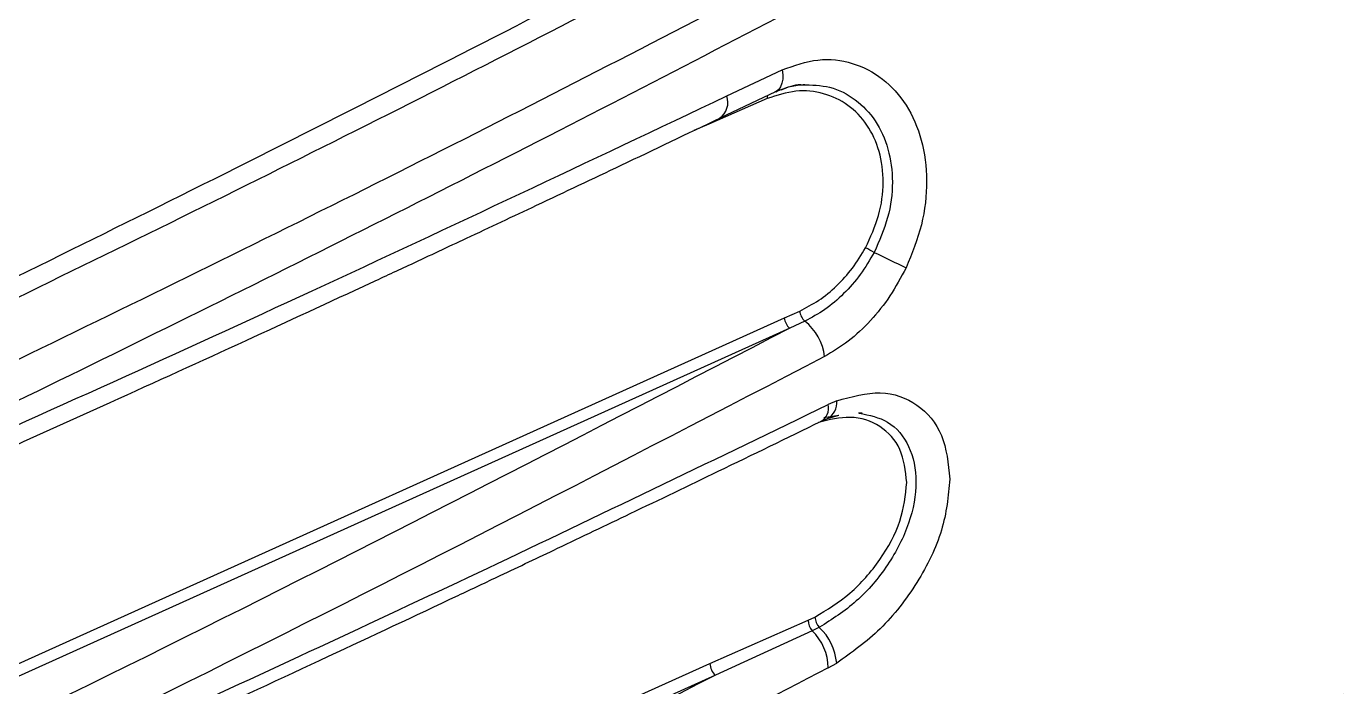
# Model space of a CAD drawing. Extents: x 11 to 120, y 2 to 94.
# Drawn here: x 20.805 to 23.006, y 12.638 to 13.748 of the extents above; entities that cross this region are included whole.
import ezdxf

# ---------------------------------------------------------------- set-up
doc = ezdxf.new("R2010")
doc.units = 0
doc.header["$MEASUREMENT"] = 0
doc.layers.add('OBJECT', color=7, linetype='CONTINUOUS')

msp = doc.modelspace()

# ---------------------------------------------------------------- linework, layer by layer
at = {"layer": 'OBJECT'}
for p, q in [((21.9816, 13.6307), (22.075, 13.6747)), ((21.9706, 13.5938), (22.0641, 13.638)), ((22.0498, 13.6262), (21.9517, 13.5834)), ((21.9517, 13.5834), (21.9266, 13.5728)), ((20.0079, 12.3232), (22.0784, 13.2578)), ((22.0784, 13.2578), (22.1042, 13.2694)), ((22.1128, 13.2523), (22.0874, 13.2405)), ((22.0874, 13.2405), (20.0168, 12.3059)), ((22.1664, 13.1185), (22.1522, 13.1122)), ((22.2027, 13.0984), (22.2089, 13.0985)), ((22.1404, 13.0842), (22.1511, 13.089)), ((22.1446, 13.0903), (22.1697, 13.0945)), ((22.1511, 13.089), (22.1697, 13.0945)), ((21.9534, 12.6771), (22.1184, 12.75)), ((22.1184, 12.75), (22.1297, 12.7553)), ((22.1253, 12.7321), (21.9625, 12.6575)), ((22.1372, 12.738), (22.1253, 12.7321)), ((20.0189, 11.808), (21.9534, 12.6771)), ((22.1522, 12.6701), (22.1664, 12.678)), ((21.9625, 12.6575), (20.0279, 11.7881))]:
    msp.add_line(p, q, dxfattribs=at)
at = {"layer": 'OBJECT', "flags": 128}
msp.add_lwpolyline([(22.075, 13.6747), (22.0758, 13.6665), (22.0757, 13.6588), (22.0744, 13.652), (22.0721, 13.6462), (22.0689, 13.6417), (22.0649, 13.6384), (22.0626, 13.6374)], dxfattribs=at)
at = {"layer": 'OBJECT'}
for centre, radius, start, end in [((21.9522, 13.6196), 0.0314, 303.7295, 20.6379), ((22.0667, 13.6293), 0.0172, 173.6529, 190.27), ((21.943, 12.8516), 0.5904, 61.003, 62.5876), ((28.9064, 27.0434), 15.2185, 243.9754, 244.19972), ((22.1055, 13.2608), 0.0273, 186.2972, 228.2305), ((22.1315, 13.2724), 0.0275, 186.2695, 227.0522), ((22.0576, 13.1825), 0.089, 6.7591, 51.6737), ((22.1264, 13.1067), 0.0264, 299.1315, 11.9274), ((22.1373, 13.1149), 0.0293, 297.5373, 7.1433), ((22.1455, 12.7501), 0.0271, 180.2768, 221.6573), ((22.159, 12.7577), 0.0294, 184.6488, 222.1161), ((22.0645, 12.6688), 0.0877, 0.8239, 46.1661), ((22.0725, 12.6694), 0.0942, 5.2108, 46.6737), ((21.9803, 12.6775), 0.0268, 180.8628, 228.3891)]:
    msp.add_arc(centre, radius, start, end, dxfattribs=at)
for points, knots in [([(19.8997, 12.9019), (20.0921, 12.9926), (20.484, 13.1771), (21.0725, 13.466), (21.6581, 13.7622), (22.2343, 14.0646), (22.6318, 14.2773), (22.8384, 14.3928), (22.8597, 14.4047)], [0, 0, 0, 0, 0.1891529, 0.3851663, 0.5880463, 0.7814733, 0.977427, 1, 1, 1, 1]), ([(22.8902, 14.3871), (22.6801, 14.2706), (22.0974, 13.9474), (21.1082, 13.4405), (20.3138, 13.0622), (19.917, 12.8732)], [0, 0, 0, 0, 0.2201851, 0.6104297, 1, 1, 1, 1]), ([(19.9394, 12.7808), (20.3449, 12.9735), (21.1563, 13.3592), (22.1704, 13.8781), (22.7691, 14.2099), (22.9875, 14.331)], [0, 0, 0, 0, 0.388118, 0.776745, 1, 1, 1, 1]), ([(19.9701, 12.7287), (20.159, 12.8173), (20.5432, 12.9975), (21.1201, 13.2792), (21.694, 13.568), (22.2596, 13.8624), (22.719, 14.1076), (22.9903, 14.2585), (23.0798, 14.3083)], [0, 0, 0, 0, 0.176451, 0.3589388, 0.5474679, 0.7276616, 0.9101702, 1, 1, 1, 1]), ([(22.075, 13.6747), (22.095, 13.6818), (22.135, 13.6958), (22.1937, 13.6886), (22.245, 13.6622), (22.2853, 13.6174), (22.3112, 13.5582), (22.3201, 13.4889), (22.3121, 13.414), (22.2926, 13.366), (22.2828, 13.342)], [0, 0, 0, 0, 0.125399, 0.250033, 0.374937, 0.500007, 0.625107, 0.75017, 0.875155, 1, 1, 1, 1]), ([(22.0639, 13.6379), (22.0721, 13.6413), (22.0884, 13.648), (22.1048, 13.6495), (22.113, 13.6502)], [0, 0, 0, 0, 0.500585, 1, 1, 1, 1]), ([(22.0733, 13.6413), (22.0843, 13.6458), (22.0963, 13.6508), (22.1077, 13.6496), (22.1087, 13.6495)], [0, 0, 0, 0, 0.912322, 1, 1, 1, 1]), ([(22.1087, 13.6495), (22.1243, 13.6492), (22.1565, 13.6485), (22.1989, 13.6264), (22.233, 13.5908), (22.2549, 13.5428), (22.2623, 13.4866), (22.255, 13.4259), (22.2378, 13.3873), (22.2292, 13.368)], [0, 0, 0, 0, 0.135537, 0.279645, 0.423505, 0.567298, 0.711235, 0.855462, 1, 1, 1, 1]), ([(19.9722, 12.7196), (20.187, 12.8126), (20.629, 13.0041), (21.2995, 13.3075), (21.7502, 13.521), (21.9816, 13.6307)], [0, 0, 0, 0, 0.315, 0.648332, 1, 1, 1, 1]), ([(22.2148, 13.3757), (22.2231, 13.3936), (22.2395, 13.4295), (22.2467, 13.4862), (22.2398, 13.5388), (22.219, 13.5836), (22.1865, 13.6173), (22.1451, 13.6369), (22.098, 13.6421), (22.0659, 13.6315), (22.0498, 13.6262)], [0, 0, 0, 0, 0.1248514, 0.2496703, 0.374509, 0.4994319, 0.6244738, 0.749587, 0.8746189, 1, 1, 1, 1]), ([(19.962, 12.6815), (20.0247, 12.7084), (20.1372, 12.7569), (20.2859, 12.8217), (20.4013, 12.8724), (20.4972, 12.9147), (20.6769, 12.9944), (20.9032, 13.096), (21.1686, 13.2171), (21.3369, 13.2949), (21.4602, 13.3522), (21.553, 13.3957), (21.6706, 13.4509), (21.8128, 13.5183), (21.9155, 13.5674), (21.971, 13.594)], [0, 0, 0, 0, 0.091691, 0.164514, 0.218476, 0.261777, 0.30597, 0.484367, 0.5981, 0.703041, 0.737311, 0.783982, 0.843319, 0.915324, 1, 1, 1, 1]), ([(22.1042, 13.2694), (22.115, 13.275), (22.1365, 13.286), (22.1665, 13.311), (22.1937, 13.3407), (22.2078, 13.364), (22.2148, 13.3757)], [0, 0, 0, 0, 0.249686, 0.500038, 0.748854, 1, 1, 1, 1]), ([(22.2292, 13.368), (22.2218, 13.3553), (22.2071, 13.3301), (22.1785, 13.2978), (22.1469, 13.2706), (22.1242, 13.2584), (22.1128, 13.2523)], [0, 0, 0, 0, 0.2510338, 0.4998421, 0.7502371, 1, 1, 1, 1]), ([(22.2828, 13.342), (22.2742, 13.3259), (22.2572, 13.2939), (22.2237, 13.2524), (22.1864, 13.2171), (22.1594, 13.201), (22.146, 13.193)], [0, 0, 0, 0, 0.251427, 0.50031, 0.75055, 1, 1, 1, 1]), ([(22.0874, 13.2405), (21.7504, 13.0658), (21.0763, 12.7165), (20.3793, 12.3836), (20.0308, 12.2171)], [0, 0, 0, 0, 0.499931, 1, 1, 1, 1]), ([(22.146, 13.193), (21.8024, 13.0147), (21.1198, 12.6605), (20.4137, 12.3231), (20.0631, 12.1556)], [0, 0, 0, 0, 0.50338, 1, 1, 1, 1]), ([(22.1664, 13.1185), (22.1915, 13.1254), (22.2416, 13.1392), (22.3043, 13.1158), (22.3481, 13.0649), (22.3538, 13.013), (22.3566, 12.987)], [0, 0, 0, 0, 0.250566, 0.500351, 0.750175, 1, 1, 1, 1]), ([(20.0636, 12.1489), (20.2266, 12.2205), (20.5621, 12.368), (21.0731, 12.6003), (21.6076, 12.849), (21.9676, 13.023), (22.1522, 13.1122)], [0, 0, 0, 0, 0.22962, 0.472827, 0.72962, 1, 1, 1, 1]), ([(20.0523, 12.1203), (20.1174, 12.1488), (20.2344, 12.2), (20.389, 12.2686), (20.509, 12.3221), (20.6086, 12.3668), (20.7955, 12.451), (21.0308, 12.5584), (21.3067, 12.6863), (21.4816, 12.7684), (21.6097, 12.829), (21.7063, 12.8749), (21.8284, 12.9332), (21.9763, 13.0044), (22.083, 13.0563), (22.1407, 13.0843)], [0, 0, 0, 0, 0.09169, 0.164513, 0.218477, 0.261778, 0.305972, 0.48437, 0.598102, 0.703044, 0.737312, 0.783982, 0.843318, 0.915323, 1, 1, 1, 1]), ([(22.2841, 12.9813), (22.2818, 13.001), (22.2771, 13.0403), (22.2411, 13.0786), (22.192, 13.0959), (22.1538, 13.0867), (22.1356, 13.0823)], [0, 0, 0, 0, 0.255711, 0.511802, 0.768375, 1, 1, 1, 1]), ([(22.2041, 13.0979), (22.2211, 13.0944), (22.2565, 13.087), (22.2909, 13.0444), (22.3038, 12.984), (22.291, 12.9128), (22.2548, 12.8419), (22.2009, 12.7783), (22.1584, 12.7514), (22.1372, 12.738)], [0, 0, 0, 0, 0.1318821, 0.2764488, 0.4207996, 0.5651354, 0.7096775, 0.8546111, 1, 1, 1, 1]), ([(22.1297, 12.7553), (22.1499, 12.7675), (22.1902, 12.7919), (22.2411, 12.8504), (22.2771, 12.9169), (22.2818, 12.9599), (22.2841, 12.9813)], [0, 0, 0, 0, 0.250681, 0.500935, 0.750645, 1, 1, 1, 1]), ([(22.3566, 12.987), (22.3538, 12.9586), (22.3481, 12.9017), (22.3042, 12.812), (22.2415, 12.7311), (22.1914, 12.6957), (22.1664, 12.678)], [0, 0, 0, 0, 0.24993, 0.499886, 0.749919, 1, 1, 1, 1]), ([(19.9595, 11.151), (20.0427, 11.1877), (20.1973, 11.256), (20.4099, 11.3515), (20.5864, 11.4315), (20.73, 11.4972), (20.8525, 11.5536), (20.9663, 11.6064), (21.1497, 11.6919), (21.402, 11.811), (21.7052, 11.9567), (21.9893, 12.0954), (22.2466, 12.2229), (22.446, 12.3232), (22.5998, 12.4012), (22.7264, 12.4658), (22.8827, 12.5463), (23.0687, 12.643), (23.2169, 12.7206), (23.3026, 12.7663), (23.3171, 12.774)], [0, 0, 0, 0, 0.071655, 0.133072, 0.184261, 0.22523, 0.258397, 0.291507, 0.325145, 0.419722, 0.514664, 0.595221, 0.674581, 0.746977, 0.776419, 0.814924, 0.862775, 0.919976, 0.986531, 1, 1, 1, 1]), ([(23.3171, 12.7818), (23.1121, 12.6742), (22.6898, 12.4524), (22.0326, 12.1231), (21.3492, 11.7925), (20.6613, 11.4714), (20.1974, 11.2649), (19.9701, 11.1637)], [0, 0, 0, 0, 0.190637, 0.392769, 0.598173, 0.803117, 1, 1, 1, 1]), ([(22.1522, 12.6701), (21.9676, 12.5743), (21.6076, 12.3875), (21.0731, 12.1204), (20.5621, 11.8709), (20.2266, 11.7124), (20.0636, 11.6355)], [0, 0, 0, 0, 0.27038, 0.527173, 0.77038, 1, 1, 1, 1]), ([(21.9625, 12.6575), (21.6454, 12.4951), (21.0117, 12.1706), (20.358, 11.8605), (20.0313, 11.7055)], [0, 0, 0, 0, 0.500229, 1, 1, 1, 1])]:
    msp.add_open_spline(points, degree=3, knots=knots, dxfattribs=at)

doc.saveas('drawing.dxf')
